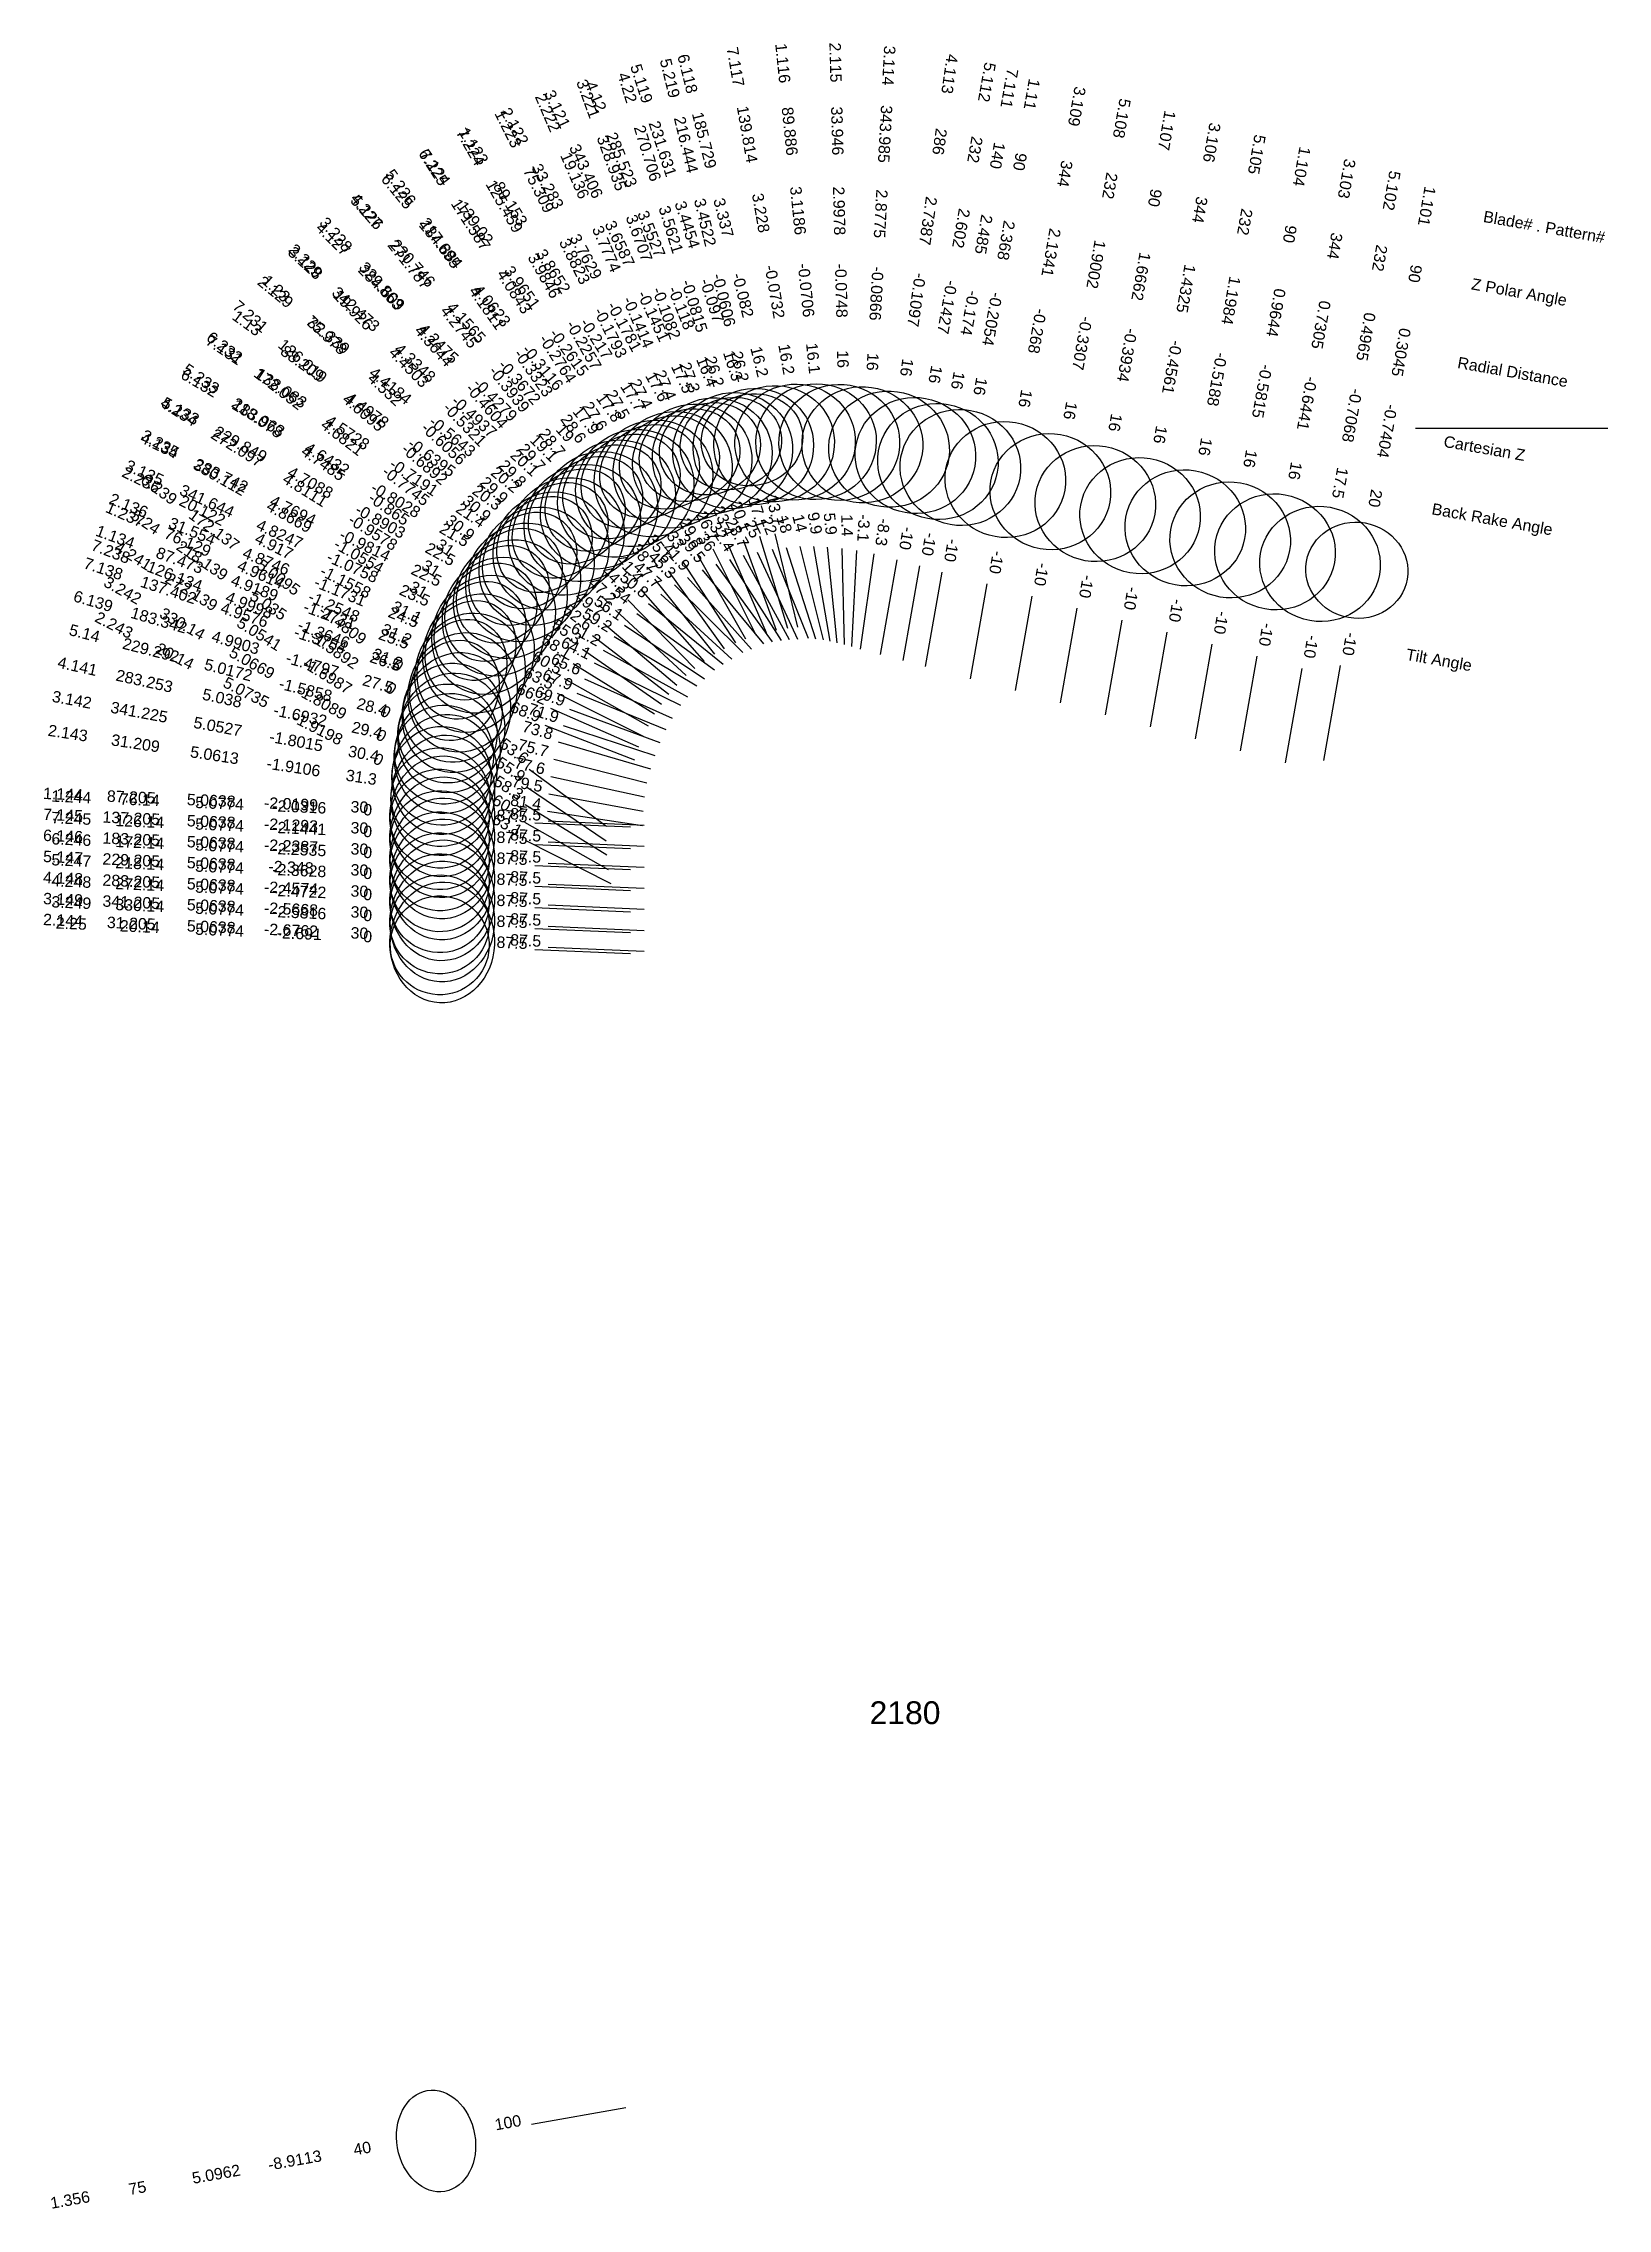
# Model space of a CAD drawing. Header units: inches. Extents: x 28.9 to 37, y 8.7 to 20.
import ezdxf
from ezdxf.enums import TextEntityAlignment as Align

# ---------------------------------------------------------------- set-up
doc = ezdxf.new("R2010")
doc.units = ezdxf.units.IN
doc.header["$MEASUREMENT"] = 0
for name, color, linetype, true_color in [('Blade_1', 30, 'Continuous', 0xff7f00), ('Blade_2', 7, 'Continuous', 0xcccc00), ('Blade_3', 7, 'Continuous', 0x00cc00), ('Blade_4', 7, 'Continuous', 0x00cccc), ('Blade_5', 7, 'Continuous', 0x0066cc), ('Blade_6', 190, 'Continuous', 0x7f00ff), ('Blade_7', 7, 'Continuous', 0xcc00cc)]:
    doc.layers.add(name, color=color, linetype=linetype, true_color=true_color)
doc.styles.get("Standard").update_dxf_attribs({"font": 'arial.ttf'})

msp = doc.modelspace()

# ---------------------------------------------------------------- linework, layer by layer
msp.add_line((36, 18), (37, 18))
at = {"layer": 'Blade_1'}
for p, q in [((32.344, 17.371), (32.568, 16.924)), ((32.938, 17.381), (32.989, 16.883)), ((32.43, 17.317), (32.699, 16.895)), ((33.536, 17.251), (33.449, 16.759)), ((31.838, 17.053), (32.205, 16.713)), ((31.948, 17.036), (32.353, 16.742)), ((34.238, 17.063), (34.151, 16.571)), ((34.94, 16.875), (34.853, 16.383)), ((35.608, 16.764), (35.521, 16.271)), ((31.499, 16.542), (31.957, 16.341)), ((31.599, 16.537), (32.069, 16.365)), ((31.417, 15.947), (31.916, 15.925)), ((31.487, 15.956), (31.987, 15.934)), ((31.4, 9.176), (31.892, 9.263))]:
    msp.add_line(p, q, dxfattribs=at)
for centre, major_axis, ratio in [((32.881, 17.929), (0.312, 0.032), 0.960775), ((32.135, 17.783), (0.265, 0.168), 0.952637), ((32.118, 17.821), (0.238, 0.119), 0.887589), ((33.632, 17.795), (0.309, -0.055), 0.961262), ((34.334, 17.607), (0.309, -0.055), 0.961262), ((31.502, 17.36), (0.185, 0.254), 0.937603), ((35.036, 17.418), (0.309, -0.055), 0.961262), ((31.468, 17.394), (0.181, 0.195), 0.867298), ((35.695, 17.26), (0.262, -0.046), 0.939693), ((31.081, 16.727), (0.108, 0.295), 0.902502), ((31.039, 16.745), (0.107, 0.243), 0.855556), ((30.936, 15.98), (0.014, 0.314), 0.866025), ((30.923, 15.968), (0.011, 0.257), 1), ((30.904, 9.089), (-0.046, 0.262), 0.766045)]:
    msp.add_ellipse(centre, major_axis=major_axis, ratio=ratio, dxfattribs=at)
at = {"layer": 'Blade_2'}
for p, q in [((32.422, 17.396), (32.621, 16.937)), ((33.016, 17.374), (33.028, 16.874)), ((32.502, 17.338), (32.742, 16.9)), ((31.901, 17.107), (32.25, 16.749)), ((32.009, 17.087), (32.397, 16.771)), ((31.534, 16.62), (31.981, 16.397)), ((31.636, 16.62), (32.1, 16.432)), ((31.484, 16.007), (31.978, 15.933)), ((31.368, 15.856), (31.813, 15.63)), ((31.417, 15.287), (31.916, 15.266)), ((31.487, 15.3), (31.987, 15.278))]:
    msp.add_line(p, q, dxfattribs=at)
for centre, major_axis, ratio in [((32.237, 17.822), (0.275, 0.151), 0.953211), ((33.002, 17.925), (0.314, 0.008), 0.961034), ((32.223, 17.859), (0.244, 0.106), 0.888124), ((31.582, 17.436), (0.198, 0.243), 0.938211), ((31.55, 17.468), (0.19, 0.186), 0.86786), ((31.125, 16.827), (0.118, 0.291), 0.90976), ((31.083, 16.844), (0.119, 0.238), 0.855916), ((30.927, 16.08), (0.116, 0.229), 1), ((30.939, 16.089), (0.047, 0.311), 0.854367), ((30.936, 15.324), (0.014, 0.314), 0.866025), ((30.923, 15.309), (0.011, 0.257), 1)]:
    msp.add_ellipse(centre, major_axis=major_axis, ratio=ratio, dxfattribs=at)
at = {"layer": 'Blade_3'}
for p, q in [((32.502, 17.419), (32.673, 16.949)), ((32.574, 17.355), (32.785, 16.902)), ((33.092, 17.363), (33.065, 16.863)), ((31.968, 17.162), (32.299, 16.786)), ((32.073, 17.135), (32.443, 16.798)), ((33.77, 17.189), (33.683, 16.696)), ((34.472, 17.001), (34.385, 16.508)), ((35.174, 16.813), (35.087, 16.32)), ((31.571, 16.697), (32.007, 16.451)), ((31.677, 16.696), (32.133, 16.49)), ((31.49, 16.098), (31.981, 16.007)), ((31.364, 15.949), (31.8, 15.704)), ((31.417, 15.397), (31.916, 15.375)), ((31.487, 15.409), (31.987, 15.387))]:
    msp.add_line(p, q, dxfattribs=at)
for centre, major_axis, ratio in [((32.341, 17.855), (0.285, 0.132), 0.953755), ((32.329, 17.892), (0.25, 0.091), 0.888631), ((33.122, 17.913), (0.314, -0.017), 0.961199), ((33.866, 17.732), (0.309, -0.055), 0.961262), ((31.665, 17.506), (0.211, 0.232), 0.938828), ((31.636, 17.54), (0.2, 0.176), 0.868431), ((34.567, 17.544), (0.309, -0.055), 0.961262), ((35.269, 17.356), (0.309, -0.055), 0.961262), ((31.175, 16.924), (0.13, 0.286), 0.917263), ((31.133, 16.945), (0.131, 0.232), 0.856759), ((30.933, 16.191), (0.126, 0.224), 1), ((30.947, 16.198), (0.057, 0.309), 0.862918), ((30.936, 15.433), (0.014, 0.314), 0.866025), ((30.923, 15.418), (0.011, 0.257), 1)]:
    msp.add_ellipse(centre, major_axis=major_axis, ratio=ratio, dxfattribs=at)
at = {"layer": 'Blade_4'}
for p, q in [((32.586, 17.437), (32.733, 16.959)), ((32.653, 17.37), (32.84, 16.907)), ((33.182, 17.345), (33.11, 16.85)), ((32.04, 17.213), (32.353, 16.823)), ((32.145, 17.184), (32.5, 16.833)), ((31.617, 16.776), (32.041, 16.513)), ((31.727, 16.778), (32.176, 16.559)), ((31.501, 16.188), (31.989, 16.081)), ((31.367, 16.041), (31.792, 15.779)), ((31.417, 15.506), (31.916, 15.484)), ((31.487, 15.519), (31.987, 15.497))]:
    msp.add_line(p, q, dxfattribs=at)
for centre, major_axis, ratio in [((32.447, 17.882), (0.291, 0.117), 0.959211), ((32.438, 17.919), (0.254, 0.078), 0.896877), ((33.261, 17.89), (0.311, -0.045), 0.961262), ((31.752, 17.572), (0.221, 0.223), 0.944954), ((31.725, 17.606), (0.208, 0.166), 0.877282), ((31.231, 17.019), (0.137, 0.282), 0.923582), ((31.189, 17.042), (0.14, 0.226), 0.85675), ((30.946, 16.301), (0.135, 0.219), 1), ((30.962, 16.307), (0.067, 0.307), 0.871262), ((30.936, 15.543), (0.014, 0.314), 0.866025), ((30.923, 15.528), (0.011, 0.257), 1)]:
    msp.add_ellipse(centre, major_axis=major_axis, ratio=ratio, dxfattribs=at)
at = {"layer": 'Blade_5'}
for p, q in [((32.667, 17.45), (32.785, 16.964)), ((32.725, 17.378), (32.879, 16.903)), ((32.112, 17.258), (32.403, 16.852)), ((33.302, 17.314), (33.215, 16.822)), ((32.212, 17.222), (32.546, 16.85)), ((34.004, 17.126), (33.917, 16.634)), ((34.706, 16.938), (34.619, 16.446)), ((31.666, 16.849), (32.077, 16.564)), ((31.774, 16.844), (32.212, 16.602)), ((35.408, 16.75), (35.321, 16.258)), ((31.517, 16.278), (32.001, 16.154)), ((31.375, 16.134), (31.789, 15.853)), ((31.417, 15.616), (31.916, 15.594)), ((31.487, 15.628), (31.987, 15.606))]:
    msp.add_line(p, q, dxfattribs=at)
for centre, major_axis, ratio in [((32.555, 17.903), (0.299, 0.097), 0.959681), ((32.548, 17.939), (0.258, 0.063), 0.897316), ((33.398, 17.857), (0.309, -0.055), 0.961262), ((31.843, 17.633), (0.234, 0.21), 0.945581), ((31.819, 17.668), (0.216, 0.155), 0.877864), ((34.1, 17.669), (0.309, -0.055), 0.961262), ((34.802, 17.481), (0.309, -0.055), 0.961262), ((35.503, 17.293), (0.309, -0.055), 0.953717), ((31.291, 17.11), (0.152, 0.275), 0.924087), ((31.251, 17.135), (0.151, 0.219), 0.857219), ((30.983, 16.414), (0.078, 0.304), 0.879395), ((30.965, 16.411), (0.144, 0.213), 1), ((30.936, 15.652), (0.014, 0.314), 0.866025), ((30.923, 15.637), (0.011, 0.257), 1)]:
    msp.add_ellipse(centre, major_axis=major_axis, ratio=ratio, dxfattribs=at)
at = {"layer": 'Blade_6'}
for p, q in [((32.797, 17.383), (32.918, 16.898)), ((32.19, 17.301), (32.462, 16.882)), ((32.289, 17.263), (32.607, 16.877)), ((31.718, 16.92), (32.115, 16.616)), ((31.83, 16.915), (32.26, 16.659)), ((31.539, 16.367), (32.019, 16.227)), ((31.388, 16.226), (31.791, 15.929)), ((31.417, 15.725), (31.916, 15.703)), ((31.487, 15.737), (31.987, 15.715))]:
    msp.add_line(p, q, dxfattribs=at)
for centre, major_axis, ratio in [((32.663, 17.918), (0.305, 0.076), 0.960103), ((31.938, 17.688), (0.242, 0.2), 0.951426), ((31.916, 17.724), (0.223, 0.145), 0.886461), ((31.357, 17.197), (0.161, 0.27), 0.930675), ((31.318, 17.226), (0.162, 0.211), 0.857715), ((31.01, 16.52), (0.088, 0.302), 0.887315), ((30.99, 16.519), (0.153, 0.207), 1), ((30.936, 15.761), (0.014, 0.314), 0.866025), ((30.923, 15.746), (0.011, 0.257), 1)]:
    msp.add_ellipse(centre, major_axis=major_axis, ratio=ratio, dxfattribs=at)
at = {"layer": 'Blade_7'}
for p, q in [((32.867, 17.383), (32.952, 16.891)), ((32.266, 17.337), (32.514, 16.903)), ((32.359, 17.292), (32.652, 16.887)), ((33.419, 17.283), (33.332, 16.79)), ((31.775, 16.985), (32.156, 16.662)), ((31.885, 16.974), (32.3, 16.695)), ((31.47, 16.454), (31.936, 16.274)), ((31.566, 16.453), (32.042, 16.297)), ((31.417, 15.834), (31.916, 15.813)), ((31.487, 15.847), (31.987, 15.825))]:
    msp.add_line(p, q, dxfattribs=at)
for centre, major_axis, ratio in [((32.772, 17.927), (0.309, 0.054), 0.96047), ((33.515, 17.826), (0.309, -0.055), 0.961262), ((32.035, 17.738), (0.254, 0.184), 0.95204), ((32.015, 17.774), (0.231, 0.132), 0.887033), ((31.427, 17.281), (0.175, 0.261), 0.931239), ((31.391, 17.311), (0.172, 0.203), 0.858235), ((31.042, 16.625), (0.098, 0.298), 0.895018), ((31, 16.635), (0.096, 0.248), 0.855238), ((30.936, 15.871), (0.014, 0.314), 0.866025), ((30.923, 15.856), (0.011, 0.257), 1)]:
    msp.add_ellipse(centre, major_axis=major_axis, ratio=ratio, dxfattribs=at)

# ---------------------------------------------------------------- texts
for s, height, p in [('Blade# . Pattern#', 0.05937, (36.354, 19.102)), ('Z Polar Angle', 0.05937, (36.292, 18.751)), ('Radial Distance', 0.05937, (36.22, 18.342)), ('Cartesian Z', 0.05937, (36.148, 17.932)), ('Back Rake Angle', 0.05937, (36.086, 17.581)), ('Tilt Angle', 0.0594, (35.952, 16.824))]:
    msp.add_text(s, height=height, rotation=350).set_placement(p, align=Align.MIDDLE_LEFT)
msp.add_text('2180', height=0.1187).set_placement((33.344, 11.317), align=Align.MIDDLE_CENTER)
at = {"layer": 'Blade_1'}
for s, rotation, p in [('1.116', 275.8868, (32.679, 19.895)), ('1.11', 260, (33.975, 19.741)), ('1.223', 296.6506, (31.253, 19.544)), ('89.886', 275.8868, (32.715, 19.541)), ('1.107', 260, (34.677, 19.553)), ('1.123', 302.4224, (31.075, 19.451)), ('90', 260, (33.913, 19.39)), ('1.104', 260, (35.379, 19.365)), ('89.153', 302.4224, (31.266, 19.151)), ('75.309', 296.6506, (31.412, 19.226)), ('3.1186', 275.8868, (32.758, 19.128)), ('90', 260, (34.615, 19.202)), ('1.101', 260, (36.03, 19.159)), ('2.368', 260, (33.841, 18.981)), ('90', 260, (35.317, 19.014)), ('3.8652', 302.4224, (31.489, 18.8)), ('3.8823', 296.6506, (31.599, 18.854)), ('-0.0706', 275.8868, (32.8, 18.714)), ('1.6662', 260, (34.543, 18.793)), ('90', 260, (35.969, 18.808)), ('1.23', 317.2342, (30.052, 18.704)), ('-0.2054', 260, (33.769, 18.572)), ('0.9644', 260, (35.245, 18.605)), ('1.13', 323.9995, (29.903, 18.522)), ('75.978', 317.2342, (30.314, 18.462)), ('-0.1793', 296.6506, (31.785, 18.483)), ('-0.217', 302.4224, (31.712, 18.449)), ('-0.3934', 260, (34.471, 18.384)), ('0.3045', 260, (35.896, 18.399)), ('88.209', 323.9995, (30.191, 18.313)), ('16.1', 275.8868, (32.837, 18.36)), ('4.532', 317.2342, (30.619, 18.18)), ('27.4', 296.6506, (31.945, 18.165)), ('16', 260, (33.707, 18.221)), ('-0.5815', 260, (35.173, 18.196)), ('4.4978', 323.9995, (30.528, 18.069)), ('17.7', 302.4224, (31.903, 18.148)), ('16', 260, (34.409, 18.033)), ('-0.7404', 260, (35.824, 17.989)), ('-0.6395', 323.9995, (30.864, 17.824)), ('-0.6056', 317.2342, (30.924, 17.898)), ('16', 260, (35.111, 17.845)), ('20.3', 323.9995, (31.152, 17.615)), ('29.9', 317.2342, (31.186, 17.656)), ('1.237', 336.2237, (29.274, 17.523)), ('20', 260, (35.762, 17.639)), ('1.134', 339.8964, (29.225, 17.406)), ('76.129', 336.2237, (29.6, 17.379)), ('26.7', 296.6506, (32.29, 17.477)), ('32.4', 302.4224, (32.367, 17.418)), ('5.9', 275.8868, (32.926, 17.499)), ('87.473', 339.8964, (29.56, 17.284)), ('-10', 260, (33.557, 17.368)), ('4.9614', 336.2237, (29.98, 17.212)), ('4.9189', 339.8964, (29.95, 17.141)), ('-1.2548', 336.2237, (30.361, 17.044)), ('47.2', 317.2342, (31.75, 17.133)), ('54', 323.9995, (31.852, 17.106)), ('-10', 260, (34.259, 17.18)), ('-1.2731', 339.8964, (30.34, 16.998)), ('-10', 260, (34.96, 16.992)), ('25.5', 339.8964, (30.675, 16.876)), ('31.2', 336.2237, (30.687, 16.9)), ('-10', 260, (35.629, 16.881)), ('66.2', 336.2237, (31.391, 16.59)), ('69.9', 339.8964, (31.487, 16.578)), ('1.144', 357.5, (28.962, 16.066)), ('1.244', 357.5, (29.005, 16.052)), ('87.205', 357.5, (29.317, 16.051)), ('76.14', 357.5, (29.361, 16.037)), ('5.0638', 357.5, (29.733, 16.033)), ('5.0774', 357.5, (29.776, 16.018)), ('-2.0199', 357.5, (30.148, 16.015)), ('-2.0316', 357.5, (30.191, 16)), ('30', 357.5, (30.504, 15.999)), ('0', 357.5, (30.547, 15.985)), ('87.5', 357.5, (31.298, 15.952)), ('87.5', 357.5, (31.369, 15.961)), ('100', 10, (31.283, 9.156)), ('-8.9113', 10, (30.174, 8.96)), ('40', 10, (30.525, 9.022)), ('5.0962', 10, (29.765, 8.888)), ('1.356', 10, (29.005, 8.754)), ('75', 10, (29.355, 8.816))]:
    msp.add_text(s, height=0.0594, rotation=rotation, dxfattribs=at).set_placement(p, align=Align.CENTER)
at = {"layer": 'Blade_2'}
for s, rotation, p in [('2.115', 271.419, (32.953, 19.901)), ('2.222', 293.3713, (31.458, 19.629)), ('2.122', 298.7184, (31.287, 19.555)), ('33.946', 271.419, (32.962, 19.545)), ('19.136', 293.3713, (31.599, 19.302)), ('33.283', 298.7184, (31.459, 19.243)), ('2.9978', 271.419, (32.972, 19.129)), ('3.7774', 293.3713, (31.764, 18.92)), ('2.229', 314.2637, (30.204, 18.849)), ('3.7629', 298.7184, (31.658, 18.878)), ('-0.0748', 271.419, (32.983, 18.714)), ('2.129', 320.8121, (30.05, 18.685)), ('19.926', 314.2637, (30.452, 18.594)), ('-0.1781', 298.7184, (31.858, 18.514)), ('-0.1414', 293.3713, (31.929, 18.539)), ('32.339', 320.8121, (30.326, 18.459)), ('4.4503', 314.2637, (30.742, 18.296)), ('16', 271.419, (32.991, 18.358)), ('4.4184', 320.8121, (30.648, 18.197)), ('17.6', 298.7184, (32.029, 18.201)), ('27.4', 293.3713, (32.07, 18.212)), ('-0.5643', 320.8121, (30.97, 17.934)), ('-0.5321', 314.2637, (31.033, 17.999)), ('29.8', 314.2637, (31.281, 17.743)), ('2.236', 333.5342, (29.357, 17.704)), ('20.2', 320.8121, (31.246, 17.709)), ('2.136', 337.9297, (29.294, 17.57)), ('20.122', 333.5342, (29.675, 17.545)), ('23.4', 293.3713, (32.375, 17.505)), ('31.554', 337.9297, (29.624, 17.436)), ('28.7', 298.7184, (32.445, 17.442)), ('1.4', 271.419, (33.013, 17.493)), ('4.8746', 337.9297, (30.009, 17.28)), ('4.917', 333.5342, (30.048, 17.36)), ('-1.1558', 333.5342, (30.42, 17.174)), ('44.3', 314.2637, (31.818, 17.192)), ('50.8', 320.8121, (31.917, 17.162)), ('-1.1731', 337.9297, (30.394, 17.123)), ('2.243', 333.1, (29.215, 16.949)), ('24.5', 337.9297, (30.724, 16.989)), ('31.1', 333.5342, (30.739, 17.016)), ('20.14', 333.1, (29.532, 16.787)), ('5.0735', 333.1, (29.903, 16.599)), ('63.5', 333.5342, (31.427, 16.673)), ('67.9', 337.9297, (31.526, 16.664)), ('2.143', 351.4418, (28.984, 16.384)), ('-1.9198', 333.1, (30.274, 16.411)), ('31.209', 351.4418, (29.336, 16.331)), ('5.0613', 351.4418, (29.747, 16.269)), ('-1.9106', 351.4418, (30.158, 16.207)), ('31.3', 351.4418, (30.511, 16.154)), ('0', 333.1, (30.591, 16.25)), ('81.4', 351.4418, (31.367, 16.025)), ('63.1', 333.1, (31.262, 15.91)), ('2.144', 357.5, (28.962, 15.41)), ('2.25', 357.5, (29.005, 15.393)), ('31.205', 357.5, (29.317, 15.394)), ('20.14', 357.5, (29.361, 15.377)), ('5.0638', 357.5, (29.733, 15.376)), ('5.0774', 357.5, (29.776, 15.359)), ('-2.6762', 357.5, (30.148, 15.358)), ('-2.691', 357.5, (30.191, 15.341)), ('30', 357.5, (30.504, 15.343)), ('0', 357.5, (30.547, 15.325)), ('87.5', 357.5, (31.298, 15.293)), ('87.5', 357.5, (31.369, 15.305))]:
    msp.add_text(s, height=0.0594, rotation=rotation, dxfattribs=at).set_placement(p, align=Align.CENTER)
at = {"layer": 'Blade_3'}
for s, rotation, p in [('3.114', 266.8751, (33.23, 19.887)), ('3.121', 294.9509, (31.508, 19.647)), ('3.221', 290.0559, (31.668, 19.703)), ('3.109', 260, (34.209, 19.678)), ('343.985', 266.8751, (33.211, 19.531)), ('328.935', 290.0559, (31.79, 19.369)), ('3.106', 260, (34.911, 19.49)), ('343.406', 294.9509, (31.658, 19.324)), ('344', 260, (34.147, 19.328)), ('3.103', 260, (35.613, 19.302)), ('2.8775', 266.8751, (33.188, 19.116)), ('344', 260, (34.849, 19.14)), ('3.228', 311.3575, (30.361, 18.987)), ('3.6587', 294.9509, (31.833, 18.947)), ('3.6707', 290.0559, (31.933, 18.978)), ('2.1341', 260, (34.075, 18.918)), ('3.128', 317.6707, (30.204, 18.837)), ('344', 260, (35.551, 18.952)), ('329.863', 311.3575, (30.597, 18.72)), ('-0.0866', 266.8751, (33.166, 18.701)), ('1.4325', 260, (34.777, 18.73)), ('342.473', 317.6707, (30.467, 18.597)), ('-0.1451', 294.9509, (32.008, 18.57)), ('-0.1082', 290.0559, (32.075, 18.588)), ('-0.268', 260, (34.003, 18.509)), ('0.7305', 260, (35.479, 18.542)), ('4.3644', 311.3575, (30.871, 18.408)), ('4.3348', 317.6707, (30.775, 18.317)), ('16', 266.8751, (33.146, 18.346)), ('-0.4561', 260, (34.705, 18.321)), ('17.5', 294.9509, (32.159, 18.247)), ('27.3', 290.0559, (32.197, 18.253)), ('-0.6441', 260, (35.407, 18.133)), ('-0.4937', 317.6707, (31.082, 18.038)), ('-0.4604', 311.3575, (31.146, 18.096)), ('16', 260, (33.941, 18.158)), ('3.235', 330.533, (29.454, 17.893)), ('29.7', 311.3575, (31.381, 17.828)), ('16', 260, (34.643, 17.97)), ('3.135', 335.588, (29.375, 17.741)), ('330.112', 330.533, (29.764, 17.718)), ('20.1', 317.6707, (31.345, 17.798)), ('16', 260, (35.345, 17.782)), ('341.644', 335.588, (29.7, 17.594)), ('4.8669', 330.533, (30.126, 17.514)), ('20.1', 290.0559, (32.461, 17.53)), ('4.8247', 335.588, (30.078, 17.422)), ('25', 294.9509, (32.524, 17.463)), ('-3.1', 266.8751, (33.099, 17.481)), ('-1.0554', 330.533, (30.488, 17.309)), ('-10', 260, (33.791, 17.306)), ('-1.0758', 335.588, (30.457, 17.25)), ('41.4', 311.3575, (31.89, 17.251)), ('47.7', 317.6707, (31.985, 17.215)), ('3.242', 330.7, (29.259, 17.13)), ('23.5', 335.588, (30.781, 17.103)), ('31', 330.533, (30.798, 17.134)), ('-10', 260, (34.492, 17.118)), ('330.14', 330.7, (29.57, 16.956)), ('-10', 260, (35.194, 16.93)), ('5.0669', 330.7, (29.932, 16.753)), ('60.5', 330.533, (31.468, 16.755)), ('65.6', 335.588, (31.569, 16.745)), ('3.142', 349.5213, (29.004, 16.558)), ('341.225', 349.5213, (29.354, 16.493)), ('-1.8089', 330.7, (30.295, 16.549)), ('5.0527', 349.5213, (29.763, 16.418)), ('-1.8015', 349.5213, (30.171, 16.342)), ('30.4', 349.5213, (30.522, 16.277)), ('0', 330.7, (30.605, 16.375)), ('79.5', 349.5213, (31.373, 16.12)), ('60.7', 330.7, (31.261, 16.007)), ('3.149', 357.5, (28.962, 15.519)), ('3.249', 357.5, (29.005, 15.502)), ('341.205', 357.5, (29.317, 15.504)), ('330.14', 357.5, (29.361, 15.487)), ('5.0638', 357.5, (29.733, 15.486)), ('5.0774', 357.5, (29.776, 15.468)), ('-2.5668', 357.5, (30.148, 15.468)), ('-2.5816', 357.5, (30.191, 15.45)), ('30', 357.5, (30.504, 15.452)), ('0', 357.5, (30.547, 15.435)), ('87.5', 357.5, (31.298, 15.402)), ('87.5', 357.5, (31.369, 15.414))]:
    msp.add_text(s, height=0.0594, rotation=rotation, dxfattribs=at).set_placement(p, align=Align.CENTER)
at = {"layer": 'Blade_4'}
for s, rotation, p in [('4.113', 261.7, (33.547, 19.846)), ('4.22', 287.0879, (31.871, 19.762)), ('4.12', 291.9517, (31.708, 19.715)), ('285.523', 291.9517, (31.842, 19.385)), ('270.706', 287.0879, (31.976, 19.421)), ('286', 261.7, (33.495, 19.494)), ('4.227', 308.7291, (30.519, 19.111)), ('3.5621', 287.0879, (32.098, 19.024)), ('2.7387', 261.7, (33.435, 19.082)), ('4.127', 315.3218, (30.347, 18.962)), ('3.5527', 291.9517, (31.997, 18.999)), ('271.787', 308.7291, (30.742, 18.833)), ('284.609', 315.3218, (30.6, 18.711)), ('-0.118', 291.9517, (32.152, 18.614)), ('-0.0815', 287.0879, (32.22, 18.627)), ('-0.1097', 261.7, (33.375, 18.671)), ('4.2745', 308.7291, (31.002, 18.508)), ('4.2475', 315.3218, (30.896, 18.419)), ('16.4', 291.9517, (32.286, 18.283)), ('26.2', 287.0879, (32.325, 18.286)), ('-0.3939', 308.7291, (31.262, 18.184)), ('16', 261.7, (33.324, 18.319)), ('4.234', 328.1405, (29.551, 18.06)), ('-0.4279', 315.3218, (31.191, 18.127)), ('4.134', 334.0773, (29.453, 17.883)), ('272.097', 328.1405, (29.854, 17.872)), ('19.1', 315.3218, (31.445, 17.876)), ('28.7', 308.7291, (31.485, 17.906)), ('283.742', 334.0773, (29.773, 17.727)), ('4.8111', 328.1405, (30.207, 17.653)), ('4.7694', 334.0773, (30.147, 17.545)), ('17.1', 287.0879, (32.551, 17.551)), ('-0.9814', 334.0773, (30.521, 17.364)), ('-0.9578', 328.1405, (30.56, 17.433)), ('22', 291.9517, (32.609, 17.481)), ('-8.3', 261.7, (33.199, 17.462)), ('4.241', 328.3, (29.313, 17.31)), ('38.7', 308.7291, (31.966, 17.306)), ('272.139', 328.3, (29.616, 17.123)), ('22.5', 334.0773, (30.841, 17.208)), ('31', 328.1405, (30.862, 17.245)), ('45.3', 315.3218, (32.06, 17.268)), ('5.0541', 328.3, (29.969, 16.904)), ('58.1', 328.1405, (31.516, 16.839)), ('64.1', 334.0773, (31.62, 16.829)), ('4.141', 347.5916, (29.032, 16.732)), ('-1.6987', 328.3, (30.323, 16.686)), ('283.253', 347.5916, (29.38, 16.655)), ('5.038', 347.5916, (29.785, 16.566)), ('-1.6932', 347.5916, (30.191, 16.476)), ('29.4', 347.5916, (30.539, 16.4)), ('0', 328.3, (30.626, 16.499)), ('77.6', 347.5916, (31.385, 16.214)), ('58.3', 328.3, (31.266, 16.104)), ('4.148', 357.5, (28.962, 15.629)), ('4.248', 357.5, (29.005, 15.612)), ('283.205', 357.5, (29.317, 15.613)), ('272.14', 357.5, (29.361, 15.596)), ('5.0638', 357.5, (29.733, 15.595)), ('5.0774', 357.5, (29.776, 15.578)), ('-2.4574', 357.5, (30.148, 15.577)), ('-2.4722', 357.5, (30.191, 15.56)), ('30', 357.5, (30.504, 15.561)), ('0', 357.5, (30.547, 15.544)), ('87.5', 357.5, (31.298, 15.511)), ('87.5', 357.5, (31.369, 15.524))]:
    msp.add_text(s, height=0.0594, rotation=rotation, dxfattribs=at).set_placement(p, align=Align.CENTER)
at = {"layer": 'Blade_5'}
for s, rotation, p in [('5.119', 287.9663, (31.945, 19.783)), ('5.219', 283.6617, (32.092, 19.813)), ('5.112', 260, (33.741, 19.804)), ('216.444', 283.6617, (32.176, 19.467)), ('5.108', 260, (34.443, 19.616)), ('231.631', 287.9663, (32.055, 19.444)), ('232', 260, (33.679, 19.453)), ('5.105', 260, (35.145, 19.428)), ('5.226', 305.6285, (30.696, 19.235)), ('232', 260, (34.381, 19.265)), ('5.102', 260, (35.847, 19.24)), ('5.126', 311.9262, (30.523, 19.103)), ('3.4454', 287.9663, (32.183, 19.049)), ('3.4522', 283.6617, (32.275, 19.063)), ('217.695', 305.6285, (30.903, 18.946)), ('2.602', 260, (33.607, 19.044)), ('232', 260, (35.083, 19.077)), ('230.746', 311.9262, (30.761, 18.838)), ('1.9002', 260, (34.309, 18.856)), ('232', 260, (35.785, 18.889)), ('4.1811', 305.6285, (31.145, 18.608)), ('-0.097', 287.9663, (32.311, 18.654)), ('-0.0606', 283.6617, (32.373, 18.659)), ('-0.1427', 260, (33.535, 18.634)), ('1.1984', 260, (35.011, 18.668)), ('4.1565', 311.9262, (31.039, 18.529)), ('0.4965', 260, (35.713, 18.48)), ('-0.3307', 260, (34.237, 18.446)), ('-0.3323', 305.6285, (31.387, 18.27)), ('16.3', 287.9663, (32.421, 18.315)), ('26.2', 283.6617, (32.457, 18.313)), ('-0.5188', 260, (34.939, 18.258)), ('5.233', 325.3357, (29.665, 18.232)), ('-0.3672', 311.9262, (31.316, 18.22)), ('16', 260, (33.473, 18.283)), ('5.133', 331.1514, (29.56, 18.063)), ('218.078', 325.3357, (29.958, 18.029)), ('-0.7068', 260, (35.641, 18.07)), ('28.6', 305.6285, (31.595, 17.98)), ('16', 260, (34.175, 18.095)), ('229.849', 331.1514, (29.872, 17.891)), ('19', 311.9262, (31.554, 17.955)), ('16', 260, (34.877, 17.907)), ('4.7485', 325.3357, (30.3, 17.793)), ('4.7088', 331.1514, (30.236, 17.691)), ('17.5', 260, (35.579, 17.719)), ('5.24', 325.9, (29.376, 17.487)), ('-0.8903', 331.1514, (30.6, 17.49)), ('-0.865', 325.3357, (30.642, 17.556)), ('13.7', 283.6617, (32.639, 17.566)), ('18', 287.9663, (32.688, 17.491)), ('-10', 260, (33.323, 17.431)), ('218.139', 325.9, (29.671, 17.287)), ('22.5', 331.1514, (30.912, 17.318)), ('31', 325.3357, (30.935, 17.354)), ('35.6', 305.6285, (32.043, 17.355)), ('41.9', 311.9262, (32.133, 17.311)), ('-10', 260, (34.025, 17.243)), ('5.035', 325.9, (30.015, 17.054)), ('-10', 260, (34.726, 17.055)), ('5.14', 345.6545, (29.068, 16.904)), ('229.292', 345.6545, (29.413, 16.816)), ('-1.5892', 325.9, (30.359, 16.821)), ('55.3', 325.3357, (31.568, 16.916)), ('61.2', 331.1514, (31.67, 16.901)), ('-10', 260, (35.428, 16.867)), ('5.0172', 345.6545, (29.816, 16.713)), ('-1.5858', 345.6545, (30.218, 16.61)), ('0', 325.9, (30.654, 16.621)), ('28.4', 345.6545, (30.564, 16.521)), ('75.7', 345.6545, (31.402, 16.307)), ('55.9', 325.9, (31.276, 16.2)), ('5.147', 357.5, (28.962, 15.738)), ('5.247', 357.5, (29.005, 15.721)), ('229.205', 357.5, (29.317, 15.723)), ('218.14', 357.5, (29.361, 15.705)), ('5.0638', 357.5, (29.733, 15.705)), ('5.0774', 357.5, (29.776, 15.687)), ('-2.348', 357.5, (30.148, 15.686)), ('-2.3628', 357.5, (30.191, 15.669)), ('30', 357.5, (30.504, 15.671)), ('0', 357.5, (30.547, 15.654)), ('87.5', 357.5, (31.298, 15.621)), ('87.5', 357.5, (31.369, 15.633))]:
    msp.add_text(s, height=0.0594, rotation=rotation, dxfattribs=at).set_placement(p, align=Align.CENTER)
at = {"layer": 'Blade_6'}
for s, rotation, p in [('6.118', 284.011, (32.184, 19.836)), ('185.729', 284.011, (32.271, 19.49)), ('6.225', 302.9905, (30.866, 19.341)), ('6.125', 309.5275, (30.68, 19.213)), ('171.587', 302.9905, (31.06, 19.042)), ('3.337', 284.011, (32.371, 19.087)), ('184.884', 309.5275, (30.906, 18.938)), ('4.0623', 309.5275, (31.171, 18.618)), ('4.0843', 302.9905, (31.286, 18.694)), ('-0.082', 284.011, (32.472, 18.684)), ('6.232', 322.5938, (29.786, 18.397)), ('-0.2764', 302.9905, (31.512, 18.345)), ('-0.3116', 309.5275, (31.436, 18.297)), ('16.2', 284.011, (32.558, 18.338)), ('6.132', 329.1955, (29.659, 18.209)), ('172.052', 322.5938, (30.069, 18.181)), ('183.963', 329.1955, (29.965, 18.027)), ('27.6', 302.9905, (31.706, 18.046)), ('4.6821', 322.5938, (30.399, 17.928)), ('17.9', 309.5275, (31.662, 18.022)), ('4.6432', 329.1955, (30.322, 17.814)), ('6.239', 323.6, (29.445, 17.658)), ('-0.8028', 329.1955, (30.679, 17.601)), ('-0.7745', 322.5938, (30.729, 17.676)), ('172.137', 323.6, (29.732, 17.447)), ('21.5', 329.1955, (30.985, 17.419)), ('30.9', 322.5938, (31.012, 17.459)), ('33', 302.9905, (32.125, 17.401)), ('14', 284.011, (32.768, 17.498)), ('39.5', 309.5275, (32.213, 17.355)), ('5.0095', 323.6, (30.067, 17.2)), ('6.139', 343.8097, (29.112, 17.071)), ('183.342', 343.8097, (29.454, 16.972)), ('-1.4809', 323.6, (30.401, 16.953)), ('52.6', 322.5938, (31.624, 16.992)), ('59.2', 329.1955, (31.728, 16.976)), ('4.9903', 343.8097, (29.853, 16.856)), ('-1.4797', 343.8097, (30.252, 16.74)), ('0', 323.6, (30.688, 16.742)), ('27.5', 343.8097, (30.594, 16.641)), ('73.8', 343.8097, (31.425, 16.4)), ('53.6', 323.6, (31.293, 16.296)), ('6.146', 357.5, (28.962, 15.848)), ('6.246', 357.5, (29.005, 15.83)), ('183.205', 357.5, (29.317, 15.832)), ('172.14', 357.5, (29.361, 15.815)), ('5.0638', 357.5, (29.733, 15.814)), ('5.0774', 357.5, (29.776, 15.797)), ('-2.2387', 357.5, (30.148, 15.796)), ('-2.2535', 357.5, (30.191, 15.778)), ('30', 357.5, (30.504, 15.78)), ('0', 357.5, (30.547, 15.763)), ('87.5', 357.5, (31.298, 15.73)), ('87.5', 357.5, (31.369, 15.742))]:
    msp.add_text(s, height=0.0594, rotation=rotation, dxfattribs=at).set_placement(p, align=Align.CENTER)
at = {"layer": 'Blade_7'}
for s, rotation, p in [('7.117', 279.8829, (32.433, 19.874)), ('7.111', 260, (33.858, 19.772)), ('139.814', 279.8829, (32.494, 19.523)), ('7.224', 299.7895, (31.057, 19.448)), ('7.124', 305.9573, (30.874, 19.338)), ('140', 260, (33.796, 19.422)), ('125.459', 299.7895, (31.234, 19.139)), ('139.02', 305.9573, (31.084, 19.05)), ('3.228', 279.8829, (32.565, 19.114)), ('2.485', 260, (33.724, 19.012)), ('3.9651', 305.9573, (31.328, 18.714)), ('3.9846', 299.7895, (31.441, 18.778)), ('-0.0732', 279.8829, (32.637, 18.704)), ('-0.174', 260, (33.652, 18.603)), ('7.231', 319.7144, (29.919, 18.558)), ('7.131', 326.1464, (29.786, 18.382)), ('-0.2615', 305.9573, (31.572, 18.377)), ('-0.2257', 299.7895, (31.647, 18.417)), ('126.019', 319.7144, (30.191, 18.327)), ('16.2', 279.8829, (32.698, 18.353)), ('138.083', 326.1464, (30.082, 18.183)), ('16', 260, (33.59, 18.252)), ('4.6095', 319.7144, (30.508, 18.059)), ('17.8', 305.9573, (31.781, 18.089)), ('27.5', 299.7895, (31.824, 18.108)), ('4.5728', 326.1464, (30.427, 17.952)), ('-0.7191', 326.1464, (30.772, 17.72)), ('-0.6892', 319.7144, (30.825, 17.79)), ('21.4', 326.1464, (31.068, 17.522)), ('30.9', 319.7144, (31.097, 17.56)), ('29.8', 299.7895, (32.207, 17.44)), ('9.9', 279.8829, (32.846, 17.5)), ('7.238', 338.8753, (29.201, 17.33)), ('36', 305.9573, (32.289, 17.388)), ('-10', 260, (33.44, 17.4)), ('7.138', 341.8571, (29.164, 17.24)), ('126.134', 338.8753, (29.534, 17.202)), ('137.402', 341.8571, (29.503, 17.129)), ('4.9998', 338.8753, (29.921, 17.052)), ('49.7', 319.7144, (31.684, 17.062)), ('56.1', 326.1464, (31.787, 17.04)), ('4.9576', 341.8571, (29.898, 17)), ('-1.3754', 341.8571, (30.293, 16.87)), ('-1.3646', 338.8753, (30.309, 16.902)), ('26.5', 341.8571, (30.631, 16.759)), ('31.2', 338.8753, (30.641, 16.774)), ('68.9', 338.8753, (31.359, 16.497)), ('71.9', 341.8571, (31.454, 16.49)), ('7.145', 357.5, (28.962, 15.957)), ('7.245', 357.5, (29.005, 15.94)), ('137.205', 357.5, (29.317, 15.941)), ('126.14', 357.5, (29.361, 15.924)), ('5.0638', 357.5, (29.733, 15.923)), ('5.0774', 357.5, (29.776, 15.906)), ('-2.1293', 357.5, (30.148, 15.905)), ('-2.1441', 357.5, (30.191, 15.888)), ('30', 357.5, (30.504, 15.89)), ('0', 357.5, (30.547, 15.872)), ('87.5', 357.5, (31.298, 15.839)), ('87.5', 357.5, (31.369, 15.852))]:
    msp.add_text(s, height=0.0594, rotation=rotation, dxfattribs=at).set_placement(p, align=Align.CENTER)

doc.saveas('drawing.dxf')
